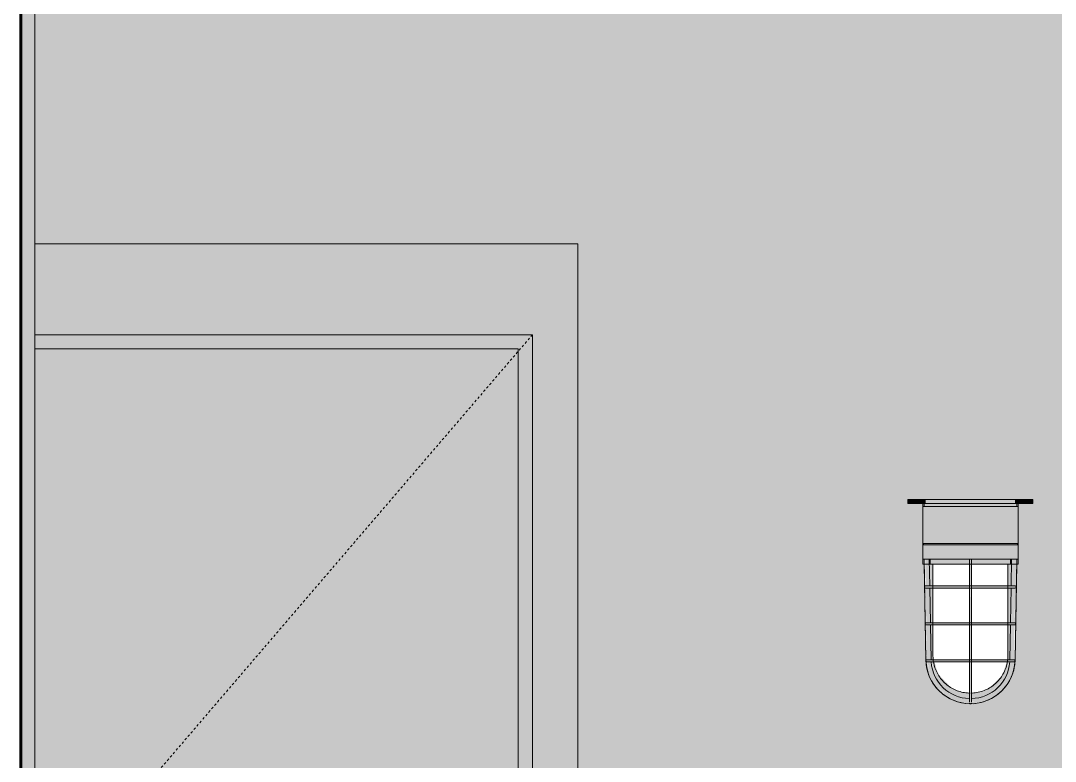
# Model space of a CAD drawing. Header units: inches. Extents: x -3547 to 1646, y 123 to 485.
# Drawn here: x -3480.05 to -3434.51, y 201.22 to 233.83 of the extents above; entities that cross this region are included whole.
import ezdxf

# ---------------------------------------------------------------- set-up
doc = ezdxf.new("R2010")
doc.units = ezdxf.units.IN
doc.header["$MEASUREMENT"] = 0
doc.linetypes.add('Dash 1_16_', pattern=[0.125, 0.0625, -0.0625])
for name, color, linetype, lineweight in [('A-DOOR', 31, 'Continuous', 18), ('A-DOOR-2', 31, 'Dash 1_16_', 9), ('A-DOOR-FRAM', 31, 'Continuous', 9), ('A-DOOR-FRAM-1', 31, 'Continuous', 18), ('E-LITE-EQPM', 33, 'Continuous', 9), ('I-WALL', 2, 'Continuous', 18), ('I-WALL-1', 2, 'Continuous', 5), ('I-WALL-2', 2, 'Continuous', 60)]:
    doc.layers.add(name, color=color, linetype=linetype, lineweight=lineweight)

# ---------------------------------------------------------------- blocks, each defined once
blk = doc.blocks.new('HOLLOW METAL - UNIT DOOR-V1-INTERIOR ELEVATION - CORRIDOR WEST _202_W_ - 2ND FLOOR - EAST WALL')
at = {"layer": 'A-DOOR'}
h = blk.add_hatch(color=256, dxfattribs=at)
h.paths.add_polyline_path([(-3466.086, 136), (-3458.149, 136), (-3458.149, 219.375), (-3479.424, 219.375), (-3479.424, 136)], flags=0)
h.paths.add_polyline_path([(-3460.378, 174.819), (-3460.684, 174.859), (-3460.969, 174.977), (-3461.214, 175.165), (-3461.401, 175.409), (-3461.483, 175.606), (-3465.201, 175.62), (-3465.201, 176.394), (-3461.483, 176.394), (-3461.401, 176.591), (-3461.214, 176.835), (-3460.969, 177.023), (-3460.684, 177.141), (-3460.378, 177.181), (-3460.073, 177.141), (-3459.788, 177.023), (-3459.543, 176.835), (-3459.356, 176.591), (-3459.238, 176.306), (-3459.197, 176), (-3459.238, 175.694), (-3459.356, 175.409), (-3459.543, 175.165), (-3459.788, 174.977), (-3460.073, 174.859)], flags=0)
at = {"layer": 'A-DOOR-FRAM-1'}
for points in [[(-3457.524, 136), (-3455.524, 136), (-3455.524, 224), (-3479.424, 224), (-3479.424, 220), (-3457.524, 220), (-3457.524, 168.591)], [(-3458.149, 136), (-3457.524, 136), (-3457.524, 220), (-3479.424, 220), (-3479.424, 219.375), (-3458.149, 219.375), (-3458.149, 168.591)]]:
    blk.add_hatch(color=256, dxfattribs=at).paths.add_polyline_path(points, flags=0)
at = {"layer": 'A-DOOR-2'}
blk.add_line((-3457.524, 220), (-3479.424, 194.45), dxfattribs=at)
at = {"layer": 'A-DOOR-FRAM'}
for p, q in [((-3455.524, 224), (-3479.424, 224)), ((-3455.524, 136), (-3455.524, 224)), ((-3479.424, 220), (-3457.524, 220)), ((-3457.524, 220), (-3457.524, 136)), ((-3479.424, 219.375), (-3458.149, 219.375)), ((-3458.149, 219.375), (-3458.149, 136))]:
    blk.add_line(p, q, dxfattribs=at)
blk = doc.blocks.new('Lighting-Flood-Cooper-All-Pro-VT1730-LED - sconce-2283050-INTERIOR ELEVATION - CORRIDOR WEST _202_W_ - 2ND FLOOR - EAST WALL')
at = {"layer": 'E-LITE-EQPM'}
for points in [[(-3440.951, 212.562), (-3440.803, 212.562), (-3440.803, 212.75), (-3440.995, 212.75), (-3440.98, 212.562)], [(-3440.697, 212.562), (-3440.595, 212.562), (-3440.595, 212.75), (-3440.803, 212.75), (-3440.803, 212.562)], [(-3440.346, 212.562), (-3440.232, 212.562), (-3440.246, 212.75), (-3440.595, 212.75), (-3440.595, 212.562), (-3440.425, 212.562)], [(-3440.221, 212.562), (-3436.261, 212.562), (-3436.271, 212.75), (-3440.232, 212.75), (-3440.232, 212.562)], [(-3436.166, 212.562), (-3435.898, 212.562), (-3435.898, 212.75), (-3436.261, 212.75), (-3436.25, 212.562)], [(-3435.796, 212.562), (-3435.689, 212.562), (-3435.689, 212.75), (-3435.898, 212.75), (-3435.898, 212.562)], [(-3435.498, 212.562), (-3435.513, 212.75), (-3435.689, 212.75), (-3435.689, 212.562), (-3435.513, 212.562)], [(-3437.779, 210.812), (-3436.146, 210.812), (-3436.146, 212.437), (-3440.346, 212.437), (-3440.346, 210.812), (-3437.834, 210.812)], [(-3440.147, 212.437), (-3436.209, 212.437), (-3436.209, 212.562), (-3440.284, 212.562), (-3440.284, 212.437), (-3440.183, 212.437)], [(-3436.285, 210.125), (-3436.146, 210.125), (-3436.146, 210.75), (-3440.346, 210.75), (-3440.346, 210.125), (-3436.32, 210.125)], [(-3437.374, 210.75), (-3436.178, 210.75), (-3436.178, 210.812), (-3440.315, 210.812), (-3440.315, 210.75), (-3437.421, 210.75)], [(-3440.205, 205.678), (-3440.162, 205.69), (-3440.261, 210.125), (-3440.283, 210.125), (-3440.217, 206.202), (-3440.205, 205.679)], [(-3436.287, 205.678), (-3436.215, 209.674), (-3436.223, 210.125), (-3436.254, 210.125), (-3436.32, 205.679), (-3436.293, 205.679)], [(-3438.19, 203.752), (-3437.825, 203.805), (-3437.423, 203.932), (-3437.063, 204.158), (-3436.898, 204.289), (-3436.589, 204.662), (-3436.419, 205.011), (-3436.338, 205.283), (-3436.309, 205.449), (-3436.309, 205.679), (-3436.32, 205.664), (-3436.339, 205.611), (-3436.352, 205.596), (-3436.557, 204.828), (-3437.064, 204.206), (-3437.825, 203.844), (-3438.215, 203.834), (-3438.217, 203.797), (-3438.275, 203.778), (-3438.283, 203.779), (-3438.293, 203.844), (-3438.668, 203.844), (-3439.429, 204.206), (-3439.972, 204.903), (-3440.161, 205.614), (-3440.176, 205.615), (-3440.193, 205.679), (-3440.2, 205.678), (-3440.155, 205.283), (-3440.103, 205.089), (-3439.962, 204.77), (-3439.904, 204.662), (-3439.695, 204.4), (-3439.429, 204.157), (-3439.07, 203.932), (-3438.668, 203.805), (-3438.373, 203.759), (-3438.246, 203.754)], [(-3437.624, 205.596), (-3436.317, 205.615), (-3436.344, 205.69), (-3438.212, 205.672), (-3438.23, 205.647), (-3438.273, 205.655), (-3438.282, 205.687), (-3438.293, 205.69), (-3440.17, 205.669), (-3440.172, 205.615), (-3439.705, 205.596), (-3438.289, 205.599), (-3438.27, 205.637), (-3438.214, 205.631), (-3438.2, 205.596), (-3437.699, 205.596)]]:
    blk.add_hatch(color=256, dxfattribs=at).paths.add_polyline_path(points, flags=0)
h = blk.add_hatch(color=256, dxfattribs=at)
h.paths.add_polyline_path([(-3437.825, 203.844), (-3437.063, 204.206), (-3436.531, 204.86), (-3436.348, 205.61), (-3436.537, 205.596), (-3436.755, 204.828), (-3437.388, 204.206), (-3438.2, 203.991), (-3438.2, 203.844)], flags=0)
h.paths.add_polyline_path([(-3438.293, 203.844), (-3438.306, 203.995), (-3439.116, 204.217), (-3439.747, 204.86), (-3439.978, 205.597), (-3440.144, 205.606), (-3439.962, 204.86), (-3439.399, 204.192), (-3438.668, 203.844), (-3438.373, 203.844)], flags=0)
h.paths.add_polyline_path([(-3440.162, 205.686), (-3440.077, 205.69), (-3439.98, 205.69), (-3440.007, 207.23), (-3440.124, 207.226), (-3440.188, 207.221), (-3440.162, 205.69)], flags=0)
h.paths.add_polyline_path([(-3436.331, 205.686), (-3436.32, 207.234), (-3436.486, 207.221), (-3436.513, 205.69), (-3436.331, 205.686)], flags=0)
h.paths.add_polyline_path([(-3440.19, 207.312), (-3440.108, 207.315), (-3440.009, 207.321), (-3440.035, 208.855), (-3440.144, 208.85), (-3440.217, 208.846), (-3440.19, 207.315)], flags=0)
h.paths.add_polyline_path([(-3436.303, 207.312), (-3436.276, 208.861), (-3436.457, 208.846), (-3436.484, 207.315), (-3436.313, 207.315)], flags=0)
h.paths.add_polyline_path([(-3440.218, 208.937), (-3440.136, 208.94), (-3440.037, 208.94), (-3440.058, 210.125), (-3440.239, 210.125), (-3440.218, 208.94)], flags=0)
h.paths.add_polyline_path([(-3436.274, 208.937), (-3436.254, 210.125), (-3436.435, 210.125), (-3436.435, 208.94), (-3436.285, 208.94)], flags=0)
h = blk.add_hatch(color=256, dxfattribs=at)
h.paths.add_polyline_path([(-3439.896, 209.899), (-3438.291, 209.899), (-3438.293, 210.125), (-3440.014, 210.125), (-3440.014, 209.899), (-3439.98, 209.899)], flags=0)
h.paths.add_polyline_path([(-3437.119, 209.899), (-3436.478, 209.899), (-3436.478, 210.125), (-3438.211, 210.125), (-3438.19, 209.899), (-3437.141, 209.899)], flags=0)
h = blk.add_hatch(color=256, dxfattribs=at)
h.paths.add_polyline_path([(-3438.246, 205.678), (-3438.211, 205.69), (-3438.2, 206.446), (-3438.213, 207.262), (-3438.213, 207.276), (-3438.235, 208.89), (-3438.293, 208.871), (-3438.278, 207.28), (-3438.279, 207.257), (-3438.293, 207.225), (-3438.273, 205.679), (-3438.252, 205.678)], flags=0)
h.paths.add_polyline_path([(-3438.262, 208.893), (-3438.246, 208.895), (-3438.2, 208.92), (-3438.22, 210.125), (-3438.282, 210.107), (-3438.293, 209.353), (-3438.282, 208.91), (-3438.262, 208.893)], flags=0)
h = blk.add_hatch(color=256, dxfattribs=at)
h.paths.add_polyline_path([(-3437.834, 208.846), (-3436.258, 208.864), (-3436.285, 208.94), (-3438.2, 208.918), (-3438.246, 208.895), (-3438.214, 208.882), (-3438.2, 208.846), (-3437.942, 208.846)], flags=0)
h.paths.add_polyline_path([(-3438.293, 208.846), (-3438.276, 208.882), (-3438.262, 208.896), (-3438.345, 208.94), (-3440.22, 208.936), (-3440.235, 208.864), (-3440.072, 208.846), (-3439.984, 208.846), (-3438.301, 208.846)], flags=0)
h = blk.add_hatch(color=256, dxfattribs=at)
h.paths.add_polyline_path([(-3437.402, 207.221), (-3436.286, 207.24), (-3436.313, 207.315), (-3438.2, 207.294), (-3438.209, 207.257), (-3438.187, 207.221), (-3437.421, 207.221)], flags=0)
h.paths.add_polyline_path([(-3439.947, 207.221), (-3438.293, 207.225), (-3438.278, 207.258), (-3438.279, 207.28), (-3438.373, 207.315), (-3440.197, 207.301), (-3440.206, 207.24), (-3440.046, 207.221), (-3439.949, 207.221)], flags=0)
h = blk.add_hatch(color=256, dxfattribs=at)
h.paths.add_polyline_path([(-3438.246, 203.776), (-3438.214, 203.799), (-3438.2, 204.025), (-3438.22, 205.477), (-3438.223, 205.639), (-3438.281, 205.631), (-3438.289, 205.596), (-3438.293, 203.844), (-3438.276, 203.833), (-3438.275, 203.778)], flags=0)
h.paths.add_polyline_path([(-3438.246, 205.644), (-3438.224, 205.649), (-3438.22, 205.679), (-3438.28, 205.66), (-3438.249, 205.645)], flags=0)
for p, q in [((-3440.996, 212.75), (-3440.996, 212.562)), ((-3440.995, 212.75), (-3440.803, 212.75)), ((-3440.803, 212.75), (-3440.595, 212.75)), ((-3440.803, 212.75), (-3440.803, 212.562)), ((-3440.595, 212.75), (-3440.232, 212.75)), ((-3436.146, 212.75), (-3440.346, 212.75)), ((-3440.346, 212.75), (-3440.346, 209.899)), ((-3440.232, 212.75), (-3436.261, 212.75)), ((-3440.232, 212.75), (-3440.232, 212.562)), ((-3436.261, 212.75), (-3435.898, 212.75)), ((-3436.261, 212.75), (-3436.261, 212.562)), ((-3436.146, 209.899), (-3436.146, 212.75)), ((-3435.898, 212.75), (-3435.689, 212.75)), ((-3435.689, 212.75), (-3435.498, 212.75)), ((-3435.689, 212.75), (-3435.689, 212.562)), ((-3435.496, 212.562), (-3435.496, 212.75)), ((-3440.803, 212.562), (-3440.995, 212.562)), ((-3440.595, 212.562), (-3440.803, 212.562)), ((-3440.232, 212.562), (-3440.595, 212.562)), ((-3440.346, 212.437), (-3440.346, 210.812)), ((-3440.346, 212.437), (-3436.146, 212.437)), ((-3440.284, 212.562), (-3440.284, 212.437)), ((-3436.261, 212.562), (-3440.232, 212.562)), ((-3435.898, 212.562), (-3436.261, 212.562)), ((-3436.209, 212.437), (-3436.209, 212.562)), ((-3436.146, 210.812), (-3436.146, 212.437)), ((-3435.689, 212.562), (-3435.898, 212.562)), ((-3435.498, 212.562), (-3435.689, 212.562)), ((-3440.346, 210.812), (-3436.146, 210.812)), ((-3440.346, 210.75), (-3440.346, 210.125)), ((-3440.346, 210.75), (-3436.146, 210.75)), ((-3440.315, 210.812), (-3440.315, 210.75)), ((-3436.178, 210.75), (-3436.178, 210.812)), ((-3436.146, 210.125), (-3436.146, 210.75)), ((-3440.346, 210.125), (-3436.146, 210.125)), ((-3440.286, 210.125), (-3440.208, 205.678)), ((-3440.037, 208.94), (-3440.058, 210.125)), ((-3440.014, 210.125), (-3440.014, 209.899)), ((-3438.293, 210.126), (-3438.293, 205.679)), ((-3438.2, 205.679), (-3438.2, 210.126)), ((-3436.478, 209.899), (-3436.478, 210.125)), ((-3436.456, 208.94), (-3436.435, 210.125)), ((-3436.284, 205.678), (-3436.207, 210.125)), ((-3440.346, 209.899), (-3436.146, 209.899)), ((-3440.282, 209.899), (-3440.208, 205.681)), ((-3440.014, 209.899), (-3438.292, 209.899)), ((-3439.896, 209.899), (-3439.896, 205.871)), ((-3438.201, 209.899), (-3436.478, 209.899)), ((-3436.596, 205.871), (-3436.596, 209.899)), ((-3436.211, 209.899), (-3436.284, 205.681)), ((-3440.094, 208.846), (-3440.067, 208.846)), ((-3440.009, 207.321), (-3440.035, 208.855)), ((-3436.484, 207.321), (-3436.457, 208.846)), ((-3440.067, 207.221), (-3440.048, 207.221)), ((-3439.98, 205.686), (-3440.007, 207.23)), ((-3436.513, 205.686), (-3436.486, 207.224)), ((-3440.039, 205.596), (-3440.019, 205.596)), ((-3438.293, 205.596), (-3438.293, 205.303)), ((-3438.293, 203.991), (-3438.293, 204.206)), ((-3438.2, 204.206), (-3438.2, 203.991)), ((-3438.293, 203.844), (-3438.293, 203.978)), ((-3438.2, 203.978), (-3438.2, 203.844))]:
    blk.add_line(p, q, dxfattribs=at)
at = {"layer": 'E-LITE-EQPM', "flags": 128}
for points in [[(-3440.218, 208.846), (-3440.22, 208.846), (-3440.222, 208.846), (-3440.224, 208.846), (-3440.226, 208.846), (-3440.228, 208.847), (-3440.229, 208.847), (-3440.231, 208.848), (-3440.233, 208.848), (-3440.235, 208.849), (-3440.237, 208.85), (-3440.238, 208.85), (-3440.24, 208.851), (-3440.242, 208.852), (-3440.243, 208.853), (-3440.245, 208.854), (-3440.246, 208.855), (-3440.248, 208.856), (-3440.249, 208.858), (-3440.251, 208.859), (-3440.252, 208.86), (-3440.253, 208.861), (-3440.254, 208.863), (-3440.256, 208.864), (-3440.257, 208.866), (-3440.258, 208.867), (-3440.259, 208.869), (-3440.26, 208.871), (-3440.261, 208.872), (-3440.261, 208.874), (-3440.262, 208.876), (-3440.263, 208.878), (-3440.263, 208.879), (-3440.264, 208.881), (-3440.264, 208.883), (-3440.265, 208.885), (-3440.265, 208.887), (-3440.265, 208.889), (-3440.265, 208.89), (-3440.265, 208.892), (-3440.265, 208.894), (-3440.265, 208.896), (-3440.265, 208.898), (-3440.265, 208.9), (-3440.264, 208.902), (-3440.264, 208.903), (-3440.264, 208.905), (-3440.263, 208.907), (-3440.262, 208.909), (-3440.262, 208.911), (-3440.261, 208.912), (-3440.26, 208.914), (-3440.259, 208.916), (-3440.258, 208.917), (-3440.257, 208.919), (-3440.256, 208.92), (-3440.255, 208.922), (-3440.254, 208.923), (-3440.253, 208.925), (-3440.251, 208.926), (-3440.25, 208.927), (-3440.249, 208.929), (-3440.247, 208.93), (-3440.246, 208.931), (-3440.244, 208.932), (-3440.242, 208.933), (-3440.241, 208.934), (-3440.239, 208.935), (-3440.238, 208.936), (-3440.236, 208.936), (-3440.234, 208.937), (-3440.232, 208.938), (-3440.23, 208.938), (-3440.229, 208.938), (-3440.227, 208.939), (-3440.225, 208.939), (-3440.223, 208.939), (-3440.221, 208.94), (-3440.219, 208.94), (-3440.218, 208.94)], [(-3436.274, 208.94), (-3436.276, 208.94), (-3436.281, 208.94), (-3436.289, 208.94), (-3436.3, 208.94), (-3436.314, 208.94), (-3436.331, 208.94), (-3436.351, 208.94), (-3436.375, 208.94), (-3436.401, 208.94), (-3436.43, 208.94), (-3436.462, 208.94), (-3436.497, 208.94), (-3436.535, 208.94), (-3436.576, 208.94), (-3436.619, 208.94), (-3436.665, 208.94), (-3436.713, 208.94), (-3436.764, 208.94), (-3436.817, 208.94), (-3436.872, 208.94), (-3436.93, 208.94), (-3436.99, 208.94), (-3437.052, 208.94), (-3437.115, 208.94), (-3437.181, 208.94), (-3437.248, 208.94), (-3437.317, 208.94), (-3437.387, 208.94), (-3437.459, 208.94), (-3437.532, 208.94), (-3437.606, 208.94), (-3437.681, 208.94), (-3437.757, 208.94), (-3437.834, 208.94), (-3437.911, 208.94), (-3437.989, 208.94), (-3438.068, 208.94), (-3438.146, 208.94), (-3438.225, 208.94), (-3438.304, 208.94), (-3438.383, 208.94), (-3438.461, 208.94), (-3438.54, 208.94), (-3438.617, 208.94), (-3438.694, 208.94), (-3438.771, 208.94), (-3438.846, 208.94), (-3438.921, 208.94), (-3438.995, 208.94), (-3439.067, 208.94), (-3439.138, 208.94), (-3439.208, 208.94), (-3439.276, 208.94), (-3439.342, 208.94), (-3439.407, 208.94), (-3439.47, 208.94), (-3439.531, 208.94), (-3439.589, 208.94), (-3439.646, 208.94), (-3439.7, 208.94), (-3439.753, 208.94), (-3439.802, 208.94), (-3439.849, 208.94), (-3439.894, 208.94), (-3439.936, 208.94), (-3439.975, 208.94), (-3440.012, 208.94), (-3440.046, 208.94), (-3440.076, 208.94), (-3440.104, 208.94), (-3440.129, 208.94), (-3440.151, 208.94), (-3440.17, 208.94), (-3440.186, 208.94), (-3440.199, 208.94), (-3440.208, 208.94), (-3440.215, 208.94), (-3440.218, 208.94), (-3440.218, 208.94)], [(-3440.218, 208.94), (-3440.217, 208.94), (-3440.212, 208.94), (-3440.204, 208.94), (-3440.193, 208.94), (-3440.179, 208.94), (-3440.162, 208.94)], [(-3440.218, 208.846), (-3440.217, 208.846), (-3440.212, 208.846), (-3440.204, 208.846), (-3440.193, 208.846), (-3440.179, 208.846), (-3440.162, 208.846), (-3440.142, 208.846), (-3440.118, 208.846), (-3440.092, 208.846), (-3440.063, 208.846), (-3440.031, 208.846), (-3439.995, 208.846), (-3439.958, 208.846), (-3439.917, 208.846), (-3439.874, 208.846), (-3439.828, 208.846), (-3439.78, 208.846), (-3439.729, 208.846), (-3439.676, 208.846), (-3439.62, 208.846), (-3439.563, 208.846), (-3439.503, 208.846), (-3439.441, 208.846), (-3439.377, 208.846), (-3439.312, 208.846), (-3439.245, 208.846), (-3439.176, 208.846), (-3439.106, 208.846), (-3439.034, 208.846), (-3438.961, 208.846), (-3438.887, 208.846), (-3438.812, 208.846), (-3438.736, 208.846), (-3438.659, 208.846), (-3438.582, 208.846), (-3438.504, 208.846), (-3438.425, 208.846), (-3438.346, 208.846), (-3438.268, 208.846), (-3438.189, 208.846), (-3438.11, 208.846), (-3438.031, 208.846), (-3437.953, 208.846), (-3437.875, 208.846), (-3437.798, 208.846), (-3437.722, 208.846), (-3437.646, 208.846), (-3437.572, 208.846), (-3437.498, 208.846), (-3437.426, 208.846), (-3437.355, 208.846), (-3437.285, 208.846), (-3437.217, 208.846), (-3437.151, 208.846), (-3437.086, 208.846), (-3437.023, 208.846), (-3436.962, 208.846), (-3436.903, 208.846), (-3436.847, 208.846), (-3436.792, 208.846), (-3436.74, 208.846), (-3436.69, 208.846), (-3436.643, 208.846), (-3436.599, 208.846), (-3436.557, 208.846), (-3436.517, 208.846), (-3436.481, 208.846), (-3436.447, 208.846), (-3436.416, 208.846), (-3436.388, 208.846), (-3436.363, 208.846), (-3436.341, 208.846), (-3436.323, 208.846), (-3436.307, 208.846), (-3436.294, 208.846), (-3436.285, 208.846), (-3436.278, 208.846), (-3436.275, 208.846), (-3436.274, 208.846)], [(-3440.151, 208.846), (-3440.17, 208.846), (-3440.186, 208.846), (-3440.199, 208.846), (-3440.208, 208.846), (-3440.215, 208.846), (-3440.218, 208.846), (-3440.218, 208.846)], [(-3436.274, 208.846), (-3436.276, 208.846), (-3436.281, 208.846), (-3436.289, 208.846), (-3436.3, 208.846), (-3436.314, 208.846), (-3436.331, 208.846), (-3436.351, 208.846)], [(-3436.341, 208.94), (-3436.323, 208.94), (-3436.307, 208.94), (-3436.294, 208.94), (-3436.285, 208.94), (-3436.278, 208.94), (-3436.275, 208.94), (-3436.274, 208.94)], [(-3436.274, 208.94), (-3436.273, 208.94), (-3436.271, 208.939), (-3436.269, 208.939), (-3436.267, 208.939), (-3436.265, 208.939), (-3436.263, 208.938), (-3436.261, 208.938), (-3436.26, 208.937), (-3436.258, 208.937), (-3436.256, 208.936), (-3436.254, 208.935), (-3436.253, 208.934), (-3436.251, 208.933), (-3436.25, 208.932), (-3436.248, 208.931), (-3436.246, 208.93), (-3436.245, 208.929), (-3436.244, 208.928), (-3436.242, 208.927), (-3436.241, 208.925), (-3436.24, 208.924), (-3436.238, 208.923), (-3436.237, 208.921), (-3436.236, 208.92), (-3436.235, 208.918), (-3436.234, 208.916), (-3436.233, 208.915), (-3436.232, 208.913), (-3436.231, 208.911), (-3436.231, 208.91), (-3436.23, 208.908), (-3436.23, 208.906), (-3436.229, 208.904), (-3436.229, 208.903), (-3436.228, 208.901), (-3436.228, 208.899), (-3436.228, 208.897), (-3436.228, 208.895), (-3436.228, 208.893), (-3436.228, 208.891), (-3436.228, 208.89), (-3436.228, 208.888), (-3436.228, 208.886), (-3436.228, 208.884), (-3436.229, 208.882), (-3436.229, 208.88), (-3436.23, 208.878), (-3436.23, 208.877), (-3436.231, 208.875), (-3436.232, 208.873), (-3436.233, 208.872), (-3436.233, 208.87), (-3436.234, 208.868), (-3436.235, 208.867), (-3436.237, 208.865), (-3436.238, 208.864), (-3436.239, 208.862), (-3436.24, 208.861), (-3436.241, 208.859), (-3436.243, 208.858), (-3436.244, 208.857), (-3436.246, 208.856), (-3436.247, 208.855), (-3436.249, 208.854), (-3436.25, 208.853), (-3436.252, 208.852), (-3436.254, 208.851), (-3436.255, 208.85), (-3436.257, 208.849), (-3436.259, 208.849), (-3436.26, 208.848), (-3436.262, 208.847), (-3436.264, 208.847), (-3436.266, 208.847), (-3436.268, 208.846), (-3436.27, 208.846), (-3436.272, 208.846), (-3436.273, 208.846), (-3436.274, 208.846)], [(-3440.191, 207.221), (-3440.192, 207.221), (-3440.194, 207.221), (-3440.196, 207.221), (-3440.198, 207.221), (-3440.2, 207.222), (-3440.202, 207.222), (-3440.203, 207.223), (-3440.205, 207.223), (-3440.207, 207.224), (-3440.209, 207.225), (-3440.21, 207.225), (-3440.212, 207.226), (-3440.214, 207.227), (-3440.215, 207.228), (-3440.217, 207.229), (-3440.219, 207.23), (-3440.22, 207.231), (-3440.221, 207.233), (-3440.223, 207.234), (-3440.224, 207.235), (-3440.225, 207.236), (-3440.227, 207.238), (-3440.228, 207.239), (-3440.229, 207.241), (-3440.23, 207.242), (-3440.231, 207.244), (-3440.232, 207.246), (-3440.233, 207.247), (-3440.233, 207.249), (-3440.234, 207.251), (-3440.235, 207.253), (-3440.235, 207.254), (-3440.236, 207.256), (-3440.236, 207.258), (-3440.237, 207.26), (-3440.237, 207.262), (-3440.237, 207.264), (-3440.237, 207.265), (-3440.237, 207.267), (-3440.237, 207.269), (-3440.237, 207.271), (-3440.237, 207.273), (-3440.237, 207.275), (-3440.237, 207.277), (-3440.236, 207.278), (-3440.236, 207.28), (-3440.235, 207.282), (-3440.235, 207.284), (-3440.234, 207.286), (-3440.233, 207.287), (-3440.232, 207.289), (-3440.231, 207.291), (-3440.231, 207.292), (-3440.229, 207.294), (-3440.228, 207.295), (-3440.227, 207.297), (-3440.226, 207.298), (-3440.225, 207.3), (-3440.224, 207.301), (-3440.222, 207.302), (-3440.221, 207.304), (-3440.219, 207.305), (-3440.218, 207.306), (-3440.216, 207.307), (-3440.215, 207.308), (-3440.213, 207.309), (-3440.211, 207.31), (-3440.21, 207.311), (-3440.208, 207.311), (-3440.206, 207.312), (-3440.204, 207.313), (-3440.203, 207.313), (-3440.201, 207.313), (-3440.199, 207.314), (-3440.197, 207.314), (-3440.195, 207.314), (-3440.193, 207.315), (-3440.192, 207.315), (-3440.191, 207.315)], [(-3436.302, 207.315), (-3436.304, 207.315), (-3436.308, 207.315), (-3436.316, 207.315), (-3436.327, 207.315), (-3436.341, 207.315), (-3436.358, 207.315), (-3436.378, 207.315), (-3436.401, 207.315), (-3436.427, 207.315), (-3436.456, 207.315), (-3436.487, 207.315), (-3436.522, 207.315), (-3436.559, 207.315), (-3436.599, 207.315), (-3436.642, 207.315), (-3436.687, 207.315), (-3436.735, 207.315), (-3436.785, 207.315), (-3436.837, 207.315), (-3436.892, 207.315), (-3436.949, 207.315), (-3437.008, 207.315), (-3437.069, 207.315), (-3437.131, 207.315), (-3437.196, 207.315), (-3437.262, 207.315), (-3437.33, 207.315), (-3437.399, 207.315), (-3437.47, 207.315), (-3437.542, 207.315), (-3437.615, 207.315), (-3437.689, 207.315), (-3437.764, 207.315), (-3437.84, 207.315), (-3437.916, 207.315), (-3437.993, 207.315), (-3438.07, 207.315), (-3438.148, 207.315), (-3438.225, 207.315), (-3438.303, 207.315), (-3438.381, 207.315), (-3438.458, 207.315), (-3438.535, 207.315), (-3438.612, 207.315), (-3438.688, 207.315), (-3438.763, 207.315), (-3438.838, 207.315), (-3438.912, 207.315), (-3438.984, 207.315), (-3439.055, 207.315), (-3439.125, 207.315), (-3439.194, 207.315), (-3439.261, 207.315), (-3439.327, 207.315), (-3439.391, 207.315), (-3439.452, 207.315), (-3439.512, 207.315), (-3439.57, 207.315), (-3439.626, 207.315), (-3439.68, 207.315), (-3439.731, 207.315), (-3439.78, 207.315), (-3439.827, 207.315), (-3439.871, 207.315), (-3439.912, 207.315), (-3439.951, 207.315), (-3439.987, 207.315), (-3440.02, 207.315), (-3440.051, 207.315), (-3440.078, 207.315), (-3440.103, 207.315), (-3440.124, 207.315), (-3440.143, 207.315), (-3440.159, 207.315), (-3440.171, 207.315), (-3440.18, 207.315), (-3440.187, 207.315), (-3440.19, 207.315), (-3440.191, 207.315)], [(-3440.191, 207.315), (-3440.189, 207.315), (-3440.184, 207.315), (-3440.177, 207.315), (-3440.166, 207.315), (-3440.152, 207.315), (-3440.135, 207.315), (-3440.115, 207.315)], [(-3440.191, 207.221), (-3440.189, 207.221), (-3440.184, 207.221), (-3440.177, 207.221), (-3440.166, 207.221), (-3440.152, 207.221), (-3440.135, 207.221), (-3440.115, 207.221), (-3440.092, 207.221), (-3440.066, 207.221), (-3440.037, 207.221), (-3440.005, 207.221), (-3439.971, 207.221), (-3439.934, 207.221), (-3439.894, 207.221), (-3439.851, 207.221), (-3439.806, 207.221), (-3439.758, 207.221), (-3439.708, 207.221), (-3439.656, 207.221), (-3439.601, 207.221), (-3439.544, 207.221), (-3439.485, 207.221), (-3439.424, 207.221), (-3439.361, 207.221), (-3439.297, 207.221), (-3439.231, 207.221), (-3439.163, 207.221), (-3439.093, 207.221), (-3439.023, 207.221), (-3438.951, 207.221), (-3438.878, 207.221), (-3438.804, 207.221), (-3438.729, 207.221), (-3438.653, 207.221), (-3438.577, 207.221), (-3438.5, 207.221), (-3438.423, 207.221), (-3438.345, 207.221), (-3438.267, 207.221), (-3438.19, 207.221), (-3438.112, 207.221), (-3438.034, 207.221), (-3437.957, 207.221), (-3437.881, 207.221), (-3437.805, 207.221), (-3437.729, 207.221), (-3437.655, 207.221), (-3437.581, 207.221), (-3437.509, 207.221), (-3437.437, 207.221), (-3437.367, 207.221), (-3437.299, 207.221), (-3437.232, 207.221), (-3437.166, 207.221), (-3437.102, 207.221), (-3437.04, 207.221), (-3436.98, 207.221), (-3436.922, 207.221), (-3436.866, 207.221), (-3436.813, 207.221), (-3436.761, 207.221), (-3436.712, 207.221), (-3436.666, 207.221), (-3436.622, 207.221), (-3436.58, 207.221), (-3436.542, 207.221), (-3436.506, 207.221), (-3436.472, 207.221), (-3436.442, 207.221), (-3436.415, 207.221), (-3436.39, 207.221), (-3436.368, 207.221), (-3436.35, 207.221), (-3436.334, 207.221), (-3436.322, 207.221), (-3436.312, 207.221), (-3436.306, 207.221), (-3436.303, 207.221), (-3436.302, 207.221)], [(-3440.124, 207.221), (-3440.143, 207.221), (-3440.159, 207.221), (-3440.171, 207.221), (-3440.18, 207.221), (-3440.187, 207.221), (-3440.19, 207.221), (-3440.191, 207.221)], [(-3436.302, 207.221), (-3436.304, 207.221), (-3436.308, 207.221), (-3436.316, 207.221), (-3436.327, 207.221), (-3436.341, 207.221), (-3436.358, 207.221), (-3436.378, 207.221)], [(-3436.368, 207.315), (-3436.35, 207.315), (-3436.334, 207.315), (-3436.322, 207.315), (-3436.312, 207.315), (-3436.306, 207.315), (-3436.303, 207.315), (-3436.302, 207.315)], [(-3436.302, 207.315), (-3436.3, 207.315), (-3436.298, 207.314), (-3436.297, 207.314), (-3436.295, 207.314), (-3436.293, 207.314), (-3436.291, 207.313), (-3436.289, 207.313), (-3436.287, 207.312), (-3436.286, 207.312), (-3436.284, 207.311), (-3436.282, 207.31), (-3436.281, 207.309), (-3436.279, 207.308), (-3436.277, 207.307), (-3436.276, 207.306), (-3436.274, 207.305), (-3436.273, 207.304), (-3436.271, 207.303), (-3436.27, 207.302), (-3436.269, 207.3), (-3436.267, 207.299), (-3436.266, 207.298), (-3436.265, 207.296), (-3436.264, 207.295), (-3436.263, 207.293), (-3436.262, 207.291), (-3436.261, 207.29), (-3436.26, 207.288), (-3436.259, 207.286), (-3436.259, 207.285), (-3436.258, 207.283), (-3436.257, 207.281), (-3436.257, 207.279), (-3436.256, 207.278), (-3436.256, 207.276), (-3436.256, 207.274), (-3436.256, 207.272), (-3436.255, 207.27), (-3436.255, 207.268), (-3436.255, 207.266), (-3436.255, 207.265), (-3436.256, 207.263), (-3436.256, 207.261), (-3436.256, 207.259), (-3436.257, 207.257), (-3436.257, 207.255), (-3436.258, 207.253), (-3436.258, 207.252), (-3436.259, 207.25), (-3436.26, 207.248), (-3436.26, 207.247), (-3436.261, 207.245), (-3436.262, 207.243), (-3436.263, 207.242), (-3436.264, 207.24), (-3436.265, 207.239), (-3436.267, 207.237), (-3436.268, 207.236), (-3436.269, 207.234), (-3436.271, 207.233), (-3436.272, 207.232), (-3436.273, 207.231), (-3436.275, 207.23), (-3436.276, 207.229), (-3436.278, 207.228), (-3436.28, 207.227), (-3436.281, 207.226), (-3436.283, 207.225), (-3436.285, 207.224), (-3436.287, 207.224), (-3436.288, 207.223), (-3436.29, 207.222), (-3436.292, 207.222), (-3436.294, 207.222), (-3436.296, 207.221), (-3436.297, 207.221), (-3436.299, 207.221), (-3436.301, 207.221), (-3436.302, 207.221)], [(-3438.312, 204.222), (-3438.378, 204.226), (-3438.444, 204.233), (-3438.509, 204.242), (-3438.574, 204.254), (-3438.639, 204.268), (-3438.702, 204.285), (-3438.765, 204.305), (-3438.828, 204.327), (-3438.889, 204.351), (-3438.949, 204.378), (-3439.008, 204.408), (-3439.066, 204.439), (-3439.123, 204.473), (-3439.178, 204.509), (-3439.232, 204.548), (-3439.284, 204.588), (-3439.334, 204.631), (-3439.383, 204.675), (-3439.43, 204.722), (-3439.475, 204.77), (-3439.518, 204.82), (-3439.559, 204.871), (-3439.598, 204.925), (-3439.635, 204.98), (-3439.669, 205.036), (-3439.702, 205.093), (-3439.732, 205.152), (-3439.759, 205.212), (-3439.784, 205.273), (-3439.807, 205.335), (-3439.827, 205.398), (-3439.845, 205.462), (-3439.86, 205.526), (-3439.872, 205.591), (-3439.882, 205.656), (-3439.89, 205.721), (-3439.894, 205.787), (-3439.896, 205.853), (-3439.896, 205.871)], [(-3436.596, 205.871), (-3436.598, 205.805), (-3436.602, 205.739), (-3436.608, 205.674), (-3436.617, 205.608), (-3436.629, 205.543), (-3436.644, 205.479), (-3436.661, 205.415), (-3436.68, 205.352), (-3436.702, 205.29), (-3436.727, 205.229), (-3436.754, 205.168), (-3436.783, 205.109), (-3436.814, 205.051), (-3436.848, 204.995), (-3436.885, 204.939), (-3436.923, 204.886), (-3436.963, 204.834), (-3437.006, 204.783), (-3437.05, 204.734), (-3437.097, 204.687), (-3437.145, 204.642), (-3437.195, 204.599), (-3437.247, 204.558), (-3437.3, 204.519), (-3437.355, 204.483), (-3437.411, 204.448), (-3437.469, 204.416), (-3437.527, 204.386), (-3437.587, 204.358), (-3437.648, 204.333), (-3437.71, 204.311), (-3437.773, 204.29), (-3437.837, 204.273), (-3437.901, 204.258), (-3437.966, 204.245), (-3438.031, 204.235), (-3438.097, 204.228), (-3438.163, 204.223), (-3438.229, 204.221)], [(-3440.208, 205.678), (-3440.171, 205.328), (-3440.071, 204.99), (-3439.912, 204.675), (-3439.699, 204.394), (-3439.44, 204.155), (-3439.142, 203.967), (-3438.815, 203.835), (-3438.47, 203.763), (-3438.118, 203.755), (-3437.77, 203.809), (-3437.437, 203.925), (-3437.13, 204.099), (-3436.859, 204.325), (-3436.633, 204.595), (-3436.46, 204.902), (-3436.343, 205.234), (-3436.284, 205.678)], [(-3440.16, 205.596), (-3440.162, 205.596), (-3440.164, 205.596), (-3440.165, 205.596), (-3440.167, 205.596), (-3440.169, 205.597), (-3440.171, 205.597), (-3440.173, 205.598), (-3440.175, 205.598), (-3440.176, 205.599), (-3440.178, 205.6), (-3440.18, 205.6), (-3440.182, 205.601), (-3440.183, 205.602), (-3440.185, 205.603), (-3440.186, 205.604), (-3440.188, 205.605), (-3440.189, 205.606), (-3440.191, 205.608), (-3440.192, 205.609), (-3440.194, 205.61), (-3440.195, 205.611), (-3440.196, 205.613), (-3440.197, 205.614), (-3440.198, 205.616), (-3440.199, 205.617), (-3440.2, 205.619), (-3440.201, 205.621), (-3440.202, 205.622), (-3440.203, 205.624), (-3440.204, 205.626), (-3440.204, 205.628), (-3440.205, 205.629), (-3440.205, 205.631), (-3440.206, 205.633), (-3440.206, 205.635), (-3440.206, 205.637), (-3440.207, 205.639), (-3440.207, 205.64), (-3440.207, 205.642), (-3440.207, 205.644), (-3440.207, 205.646), (-3440.206, 205.648), (-3440.206, 205.65), (-3440.206, 205.652), (-3440.206, 205.653), (-3440.205, 205.655), (-3440.205, 205.657), (-3440.204, 205.659), (-3440.203, 205.661), (-3440.203, 205.662), (-3440.202, 205.664), (-3440.201, 205.666), (-3440.2, 205.667), (-3440.199, 205.669), (-3440.198, 205.67), (-3440.197, 205.672), (-3440.195, 205.673), (-3440.194, 205.675), (-3440.193, 205.676), (-3440.192, 205.677), (-3440.19, 205.679), (-3440.189, 205.68), (-3440.187, 205.681), (-3440.186, 205.682), (-3440.184, 205.683), (-3440.182, 205.684), (-3440.181, 205.685), (-3440.179, 205.686), (-3440.177, 205.686), (-3440.176, 205.687), (-3440.174, 205.688), (-3440.172, 205.688), (-3440.17, 205.688), (-3440.168, 205.689), (-3440.167, 205.689), (-3440.165, 205.689), (-3440.163, 205.69), (-3440.161, 205.69), (-3440.16, 205.69)], [(-3436.333, 205.69), (-3436.334, 205.69), (-3436.339, 205.69), (-3436.347, 205.69), (-3436.357, 205.69), (-3436.371, 205.69), (-3436.388, 205.69), (-3436.407, 205.69), (-3436.43, 205.69), (-3436.456, 205.69), (-3436.484, 205.69), (-3436.515, 205.69), (-3436.549, 205.69), (-3436.586, 205.69), (-3436.625, 205.69), (-3436.667, 205.69), (-3436.712, 205.69), (-3436.758, 205.69), (-3436.808, 205.69), (-3436.859, 205.69), (-3436.913, 205.69), (-3436.969, 205.69), (-3437.027, 205.69), (-3437.087, 205.69), (-3437.149, 205.69), (-3437.212, 205.69), (-3437.278, 205.69), (-3437.344, 205.69), (-3437.413, 205.69), (-3437.482, 205.69), (-3437.553, 205.69), (-3437.625, 205.69), (-3437.698, 205.69), (-3437.771, 205.69), (-3437.846, 205.69), (-3437.921, 205.69), (-3437.997, 205.69), (-3438.073, 205.69), (-3438.149, 205.69), (-3438.226, 205.69), (-3438.302, 205.69), (-3438.379, 205.69), (-3438.455, 205.69), (-3438.531, 205.69), (-3438.606, 205.69), (-3438.681, 205.69), (-3438.755, 205.69), (-3438.829, 205.69), (-3438.901, 205.69), (-3438.972, 205.69), (-3439.043, 205.69), (-3439.112, 205.69), (-3439.179, 205.69), (-3439.245, 205.69), (-3439.31, 205.69), (-3439.372, 205.69), (-3439.433, 205.69), (-3439.493, 205.69), (-3439.55, 205.69), (-3439.605, 205.69), (-3439.657, 205.69), (-3439.708, 205.69), (-3439.756, 205.69), (-3439.802, 205.69), (-3439.845, 205.69), (-3439.886, 205.69), (-3439.924, 205.69), (-3439.96, 205.69), (-3439.992, 205.69), (-3440.022, 205.69), (-3440.049, 205.69), (-3440.074, 205.69), (-3440.095, 205.69), (-3440.113, 205.69), (-3440.128, 205.69), (-3440.141, 205.69), (-3440.15, 205.69), (-3440.156, 205.69), (-3440.159, 205.69), (-3440.16, 205.69)], [(-3440.16, 205.69), (-3440.158, 205.69), (-3440.154, 205.69), (-3440.146, 205.69), (-3440.135, 205.69), (-3440.122, 205.69), (-3440.105, 205.69), (-3440.085, 205.69)], [(-3440.16, 205.596), (-3440.158, 205.596), (-3440.154, 205.596), (-3440.146, 205.596), (-3440.135, 205.596), (-3440.122, 205.596), (-3440.105, 205.596), (-3440.085, 205.596), (-3440.063, 205.596), (-3440.037, 205.596), (-3440.009, 205.596), (-3439.978, 205.596), (-3439.944, 205.596), (-3439.907, 205.596), (-3439.868, 205.596), (-3439.826, 205.596), (-3439.781, 205.596), (-3439.734, 205.596), (-3439.685, 205.596), (-3439.633, 205.596), (-3439.58, 205.596), (-3439.524, 205.596), (-3439.466, 205.596), (-3439.406, 205.596), (-3439.344, 205.596), (-3439.28, 205.596), (-3439.215, 205.596), (-3439.148, 205.596), (-3439.08, 205.596), (-3439.011, 205.596), (-3438.94, 205.596), (-3438.868, 205.596), (-3438.795, 205.596), (-3438.721, 205.596), (-3438.647, 205.596), (-3438.572, 205.596), (-3438.496, 205.596), (-3438.42, 205.596), (-3438.344, 205.596), (-3438.267, 205.596), (-3438.19, 205.596), (-3438.114, 205.596), (-3438.038, 205.596), (-3437.962, 205.596), (-3437.886, 205.596), (-3437.812, 205.596), (-3437.737, 205.596), (-3437.664, 205.596), (-3437.592, 205.596), (-3437.52, 205.596), (-3437.45, 205.596), (-3437.381, 205.596), (-3437.314, 205.596), (-3437.248, 205.596), (-3437.183, 205.596), (-3437.12, 205.596), (-3437.059, 205.596), (-3437, 205.596), (-3436.943, 205.596), (-3436.888, 205.596), (-3436.835, 205.596), (-3436.785, 205.596), (-3436.737, 205.596), (-3436.691, 205.596), (-3436.647, 205.596), (-3436.607, 205.596), (-3436.569, 205.596), (-3436.533, 205.596), (-3436.5, 205.596), (-3436.47, 205.596), (-3436.443, 205.596), (-3436.419, 205.596), (-3436.398, 205.596), (-3436.38, 205.596), (-3436.364, 205.596), (-3436.352, 205.596), (-3436.343, 205.596), (-3436.336, 205.596), (-3436.333, 205.596), (-3436.333, 205.596)], [(-3440.074, 205.596), (-3440.095, 205.596), (-3440.113, 205.596), (-3440.128, 205.596), (-3440.141, 205.596), (-3440.15, 205.596), (-3440.156, 205.596), (-3440.159, 205.596), (-3440.16, 205.596)], [(-3438.293, 205.679), (-3438.293, 204.86), (-3438.293, 204.206), (-3438.293, 203.844)], [(-3438.2, 203.844), (-3438.2, 204.206), (-3438.2, 204.86), (-3438.2, 205.679)], [(-3436.333, 205.596), (-3436.334, 205.596), (-3436.339, 205.596), (-3436.347, 205.596), (-3436.357, 205.596), (-3436.371, 205.596), (-3436.388, 205.596), (-3436.407, 205.596)], [(-3436.398, 205.69), (-3436.38, 205.69), (-3436.364, 205.69), (-3436.352, 205.69), (-3436.343, 205.69), (-3436.336, 205.69), (-3436.333, 205.69), (-3436.333, 205.69)], [(-3436.333, 205.69), (-3436.331, 205.69), (-3436.329, 205.689), (-3436.327, 205.689), (-3436.325, 205.689), (-3436.324, 205.689), (-3436.322, 205.688), (-3436.32, 205.688), (-3436.318, 205.687), (-3436.316, 205.687), (-3436.315, 205.686), (-3436.313, 205.685), (-3436.311, 205.684), (-3436.31, 205.683), (-3436.308, 205.682), (-3436.306, 205.681), (-3436.305, 205.68), (-3436.303, 205.679), (-3436.302, 205.678), (-3436.301, 205.677), (-3436.299, 205.675), (-3436.298, 205.674), (-3436.297, 205.673), (-3436.296, 205.671), (-3436.294, 205.67), (-3436.293, 205.668), (-3436.292, 205.666), (-3436.292, 205.665), (-3436.291, 205.663), (-3436.29, 205.661), (-3436.289, 205.66), (-3436.289, 205.658), (-3436.288, 205.656), (-3436.287, 205.654), (-3436.287, 205.653), (-3436.287, 205.651), (-3436.286, 205.649), (-3436.286, 205.647), (-3436.286, 205.645), (-3436.286, 205.643), (-3436.286, 205.641), (-3436.286, 205.64), (-3436.286, 205.638), (-3436.287, 205.636), (-3436.287, 205.634), (-3436.287, 205.632), (-3436.288, 205.63), (-3436.288, 205.628), (-3436.289, 205.627), (-3436.289, 205.625), (-3436.29, 205.623), (-3436.291, 205.622), (-3436.292, 205.62), (-3436.293, 205.618), (-3436.294, 205.617), (-3436.295, 205.615), (-3436.296, 205.614), (-3436.297, 205.612), (-3436.299, 205.611), (-3436.3, 205.609), (-3436.301, 205.608), (-3436.303, 205.607), (-3436.304, 205.606), (-3436.306, 205.605), (-3436.307, 205.604), (-3436.309, 205.603), (-3436.31, 205.602), (-3436.312, 205.601), (-3436.314, 205.6), (-3436.315, 205.599), (-3436.317, 205.599), (-3436.319, 205.598), (-3436.321, 205.597), (-3436.323, 205.597), (-3436.324, 205.597), (-3436.326, 205.596), (-3436.328, 205.596), (-3436.33, 205.596), (-3436.332, 205.596), (-3436.333, 205.596)], [(-3438.293, 203.797), (-3438.293, 203.79), (-3438.291, 203.783), (-3438.289, 203.777), (-3438.285, 203.771), (-3438.281, 203.766), (-3438.276, 203.761), (-3438.271, 203.757), (-3438.259, 203.752), (-3438.248, 203.75), (-3438.239, 203.751), (-3438.231, 203.753), (-3438.224, 203.756), (-3438.214, 203.764), (-3438.208, 203.771), (-3438.204, 203.777), (-3438.201, 203.787), (-3438.2, 203.797)]]:
    blk.add_lwpolyline(points, dxfattribs=at)
at = {"layer": 'E-LITE-EQPM'}
for centre, radius, start, end in [((-3438.246, 205.715), 1.962, 181, 359), ((-3438.246, 205.713), 1.734, 184.0035, 268.498), ((-3438.246, 205.713), 1.734, 271.4981, 356.0325)]:
    blk.add_arc(centre, radius, start, end, dxfattribs=at)

msp = doc.modelspace()

# ---------------------------------------------------------------- hatches: boundary and pattern name
at = {"layer": 'I-WALL'}
h = msp.add_hatch(color=256, dxfattribs=at)
h.paths.add_polyline_path([(-3455.677, 255.906), (-3455.331, 255.978), (-3455.45, 255.945), (-3455.615, 255.917)], flags=0)
h.paths.add_polyline_path([(-3459.92, 255.906), (-3459.573, 255.978), (-3459.693, 255.945)], flags=0)
h.paths.add_polyline_path([(-3463.92, 255.906), (-3463.573, 255.978), (-3463.693, 255.945), (-3463.858, 255.917)], flags=0)
h.paths.add_polyline_path([(-3420.407, 136), (-3420.407, 256.063), (-3453.226, 256.063), (-3453.226, 255.906), (-3455.822, 255.915), (-3456.105, 255.952), (-3456.399, 256.063), (-3457.469, 256.063), (-3457.469, 255.906), (-3460, 255.906), (-3460.348, 255.952), (-3460.641, 256.063), (-3461.469, 256.063), (-3461.469, 255.906), (-3464.033, 255.91), (-3464.348, 255.952), (-3464.694, 256.103), (-3464.967, 256.322), (-3465.164, 256.578), (-3465.298, 256.902), (-3465.344, 257.25), (-3465.275, 257.655), (-3465.147, 257.944), (-3464.95, 258.2), (-3464.615, 258.438), (-3464.307, 258.554), (-3463.92, 258.594), (-3461.469, 258.594), (-3461.469, 258.438), (-3460.615, 258.438), (-3460.287, 258.556), (-3459.92, 258.594), (-3457.469, 258.594), (-3457.469, 258.438), (-3456.372, 258.438), (-3456.065, 258.554), (-3455.677, 258.594), (-3453.226, 258.594), (-3453.226, 258.438), (-3420.407, 258.438), (-3420.407, 259.5), (-3479.224, 259.5), (-3479.224, 241.825), (-3435.324, 241.825), (-3435.324, 241.075), (-3459.111, 241.075), (-3459.111, 240.575), (-3465.111, 240.575), (-3465.111, 241.075), (-3479.224, 241.075), (-3479.224, 240.875), (-3479.424, 240.875), (-3479.424, 224), (-3455.524, 224), (-3455.524, 136), (-3433.24, 136)], flags=0)
h.paths.add_polyline_path([(-3438.19, 203.752), (-3438.458, 203.762), (-3438.813, 203.844), (-3439.105, 203.953), (-3439.52, 204.22), (-3439.738, 204.447), (-3439.962, 204.77), (-3440.073, 205.011), (-3440.155, 205.283), (-3440.183, 205.449), (-3440.217, 206.202), (-3440.28, 209.899), (-3440.283, 210.125), (-3440.346, 210.125), (-3440.346, 210.75), (-3440.315, 210.75), (-3440.315, 210.812), (-3440.346, 210.812), (-3440.327, 212.437), (-3440.284, 212.437), (-3440.284, 212.563), (-3440.995, 212.563), (-3440.98, 212.75), (-3435.498, 212.75), (-3435.513, 212.563), (-3436.209, 212.563), (-3436.209, 212.437), (-3436.146, 212.437), (-3436.146, 210.812), (-3436.178, 210.812), (-3436.178, 210.75), (-3436.146, 210.75), (-3436.146, 210.125), (-3436.21, 210.125), (-3436.267, 206.772), (-3436.274, 206.512), (-3436.296, 205.634), (-3436.338, 205.283), (-3436.39, 205.089), (-3436.531, 204.77), (-3436.589, 204.662), (-3436.911, 204.279), (-3437.262, 204.025), (-3437.444, 203.925), (-3437.93, 203.776), (-3438.082, 203.762)], flags=0)
h.paths.add_polyline_path([(-3438.293, 203.991), (-3438.293, 204.226), (-3438.675, 204.286), (-3438.993, 204.405), (-3439.116, 204.486), (-3439.683, 205.075), (-3439.823, 205.596), (-3439.955, 205.594), (-3439.726, 204.816), (-3439.105, 204.206), (-3438.306, 203.995)], flags=0)
h.paths.add_polyline_path([(-3438.199, 203.991), (-3437.388, 204.206), (-3436.745, 204.864), (-3436.55, 205.596), (-3436.651, 205.579), (-3436.845, 205.017), (-3437.301, 204.549), (-3437.484, 204.412), (-3437.742, 204.312), (-3437.966, 204.25), (-3438.199, 204.206), (-3438.199, 204.025)], flags=0)
h.paths.add_polyline_path([(-3436.591, 205.69), (-3436.513, 205.69), (-3436.495, 207.221), (-3436.596, 207.221), (-3436.596, 205.871), (-3436.628, 205.69), (-3436.595, 205.69)], flags=0)
h.paths.add_polyline_path([(-3439.896, 205.69), (-3439.851, 205.701), (-3439.896, 205.871), (-3439.896, 207.221), (-3440.007, 207.221), (-3439.962, 205.69), (-3439.898, 205.69)], flags=0)
h.paths.add_polyline_path([(-3436.484, 207.315), (-3436.47, 208.846), (-3436.596, 208.828), (-3436.596, 207.315), (-3436.495, 207.315)], flags=0)
h.paths.add_polyline_path([(-3439.949, 207.315), (-3439.896, 207.321), (-3439.916, 208.846), (-3440.035, 208.846), (-3439.998, 207.315), (-3439.972, 207.315)], flags=0)
h.paths.add_polyline_path([(-3440.003, 208.94), (-3439.896, 208.96), (-3439.896, 209.899), (-3440.014, 209.899), (-3440.014, 210.125), (-3440.058, 210.125), (-3440.023, 208.94), (-3440.006, 208.94)], flags=0)
h.paths.add_polyline_path([(-3436.513, 208.94), (-3436.456, 208.94), (-3436.435, 210.125), (-3436.478, 210.125), (-3436.478, 209.899), (-3436.596, 209.899), (-3436.577, 208.94)], flags=0)
at = {"layer": 'I-WALL-1'}
h = msp.add_hatch(color=256, dxfattribs=at)
h.paths.add_polyline_path([(-3479.424, 136), (-3479.424, 241.075), (-3480.049, 241.075), (-3480.049, 136)], flags=0)
h.paths.add_polyline_path([(-3480.049, 241.825), (-3479.424, 241.825), (-3479.424, 259.5), (-3480.049, 259.5)], flags=0)

# ---------------------------------------------------------------- linework, layer by layer
at = {"layer": 'I-WALL'}
msp.add_line((-3479.424, 136), (-3479.424, 241.075), dxfattribs=at)
at = {"layer": 'I-WALL-2'}
msp.add_line((-3480.049, 136), (-3480.049, 265), dxfattribs=at)

# ---------------------------------------------------------------- block references
at = {"layer": 'A-DOOR'}
msp.add_blockref('HOLLOW METAL - UNIT DOOR-V1-INTERIOR ELEVATION - CORRIDOR WEST _202_W_ - 2ND FLOOR - EAST WALL', (0, 0), dxfattribs=at)
at = {"layer": 'E-LITE-EQPM'}
msp.add_blockref('Lighting-Flood-Cooper-All-Pro-VT1730-LED - sconce-2283050-INTERIOR ELEVATION - CORRIDOR WEST _202_W_ - 2ND FLOOR - EAST WALL', (0, 0), dxfattribs=at)

doc.saveas('drawing.dxf')
